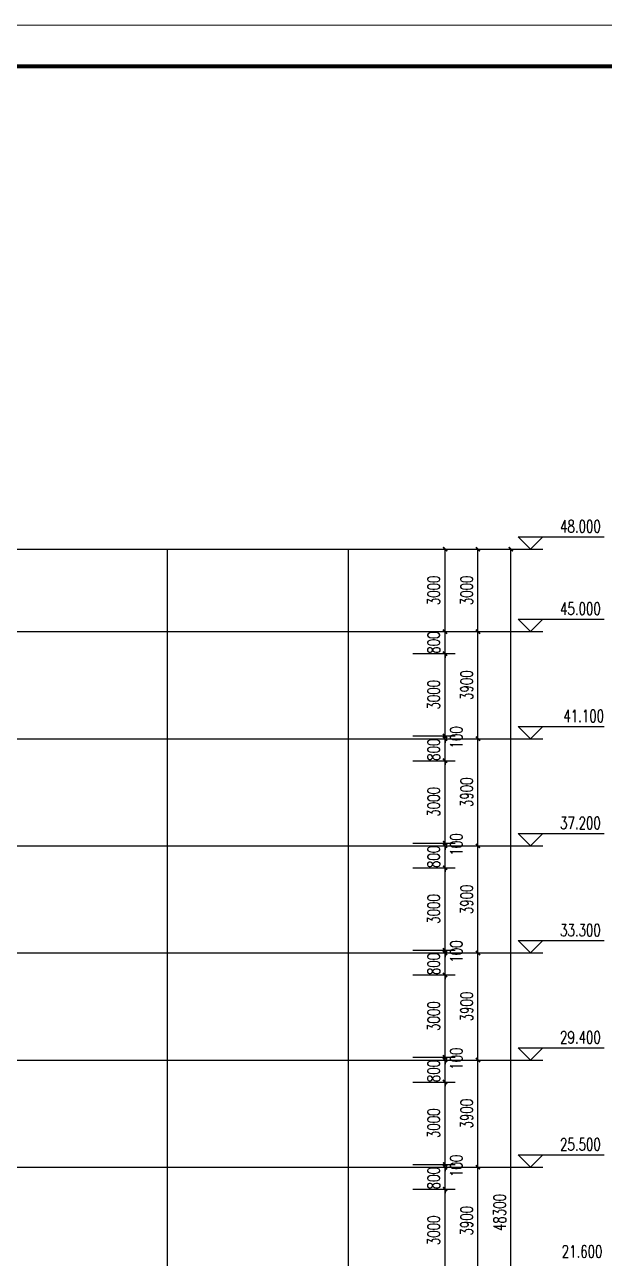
# Model space of a CAD drawing. Extents: x 1738711 to 2346805, y 1189731 to 2516152.
# Drawn here: x 2205547 to 2226666, y 1795114 to 1840028 of the extents above; entities that cross this region are included whole.
import ezdxf
from ezdxf.enums import TextEntityAlignment as Align

# ---------------------------------------------------------------- set-up
doc = ezdxf.new("R2010")
doc.units = 0
doc.header["$LTSCALE"] = 1000
doc.header["$MEASUREMENT"] = 0
for name, color, linetype in [('DIM_ELEV', 3, 'Continuous'), ('DOTE', 1, 'Continuous'), ('PUB_DIM', 3, 'Continuous'), ('PUB_TEXT', 7, 'Continuous'), ('TK', 4, 'Continuous')]:
    doc.layers.add(name, color=color, linetype=linetype)
doc.styles.add('_TCH_DIM', font='SIMPLEX', dxfattribs={"bigfont": 'GBCBIG'})
doc.styles.add('_TCH_DIM_T3', font='SIMPLEX', dxfattribs={"width": 0.705882, "bigfont": 'GBCBIG'})
doc.styles.add('宋体', font='SIMSUN.TTF', dxfattribs={"width": 0.75})
doc.dimstyles.new('_TCH_ARCH&&150', dxfattribs={"dimtxt": 446.25, "dimasz": 150, "dimexe": 375, "dimexo": 450, "dimgap": 189.375, "dimtad": 1, "dimdec": 0, "dimzin": 0, "dimdsep": 46, "dimtxsty": '_TCH_DIM_T3', "dimblk": 'ARCHTICK', "dimcen": 0.09, "dimclrt": 7, "dimazin": 2, "dimtfac": 1, "dimtdec": 0, "dimtix": 1, "dimtmove": 2, "dimatfit": 3, "dimfxl": 1, "dimtolj": 1, "dimtzin": 0, "dimarcsym": 0})

# ---------------------------------------------------------------- blocks, each defined once
blk = doc.blocks.new('hjashrtahreahe')
at = {"layer": 'TK', "color": 7, "const_width": 25}
blk.add_lwpolyline([(0, 59400), (84100, 59400), (84100, 0), (0, 0)], close=True, dxfattribs=at)
at = {"layer": 'TK', "color": 3, "const_width": 100}
blk.add_lwpolyline([(2500, 1000), (2500, 58400), (83100, 58400), (83100, 1000)], close=True, dxfattribs=at)
at = {"layer": 'TK', "style": '宋体', "width": 0.75}
for tag, height, p in [('项目负责人', 350, (6003, 57089)), ('专业负责人', 350, (6003, 56224)), ('设计人', 350, (6003, 55419)), ('版号1', 250, (77304, 22193)), ('时间1', 250, (82405, 22193)), ('版号2', 250, (77304, 21593)), ('时间2', 250, (82405, 21593)), ('版号3', 250, (77304, 20993)), ('时间3', 250, (82405, 20993)), ('建筑会签', 0.0001, (78978, 2403)), ('电气会签', 0.0001, (82128, 2403)), ('结构会签', 0.0001, (78978, 1803)), ('暖通会签', 0.0001, (82128, 1803)), ('给排水会签', 0.0001, (78978, 1250)), ('智能化会签', 0.0001, (82128, 1250))]:
    blk.add_attdef(tag, text='', height=height, dxfattribs=at).set_placement(p, align=Align.CENTER)
for tag, p in [('合作设计单位', (80816, 48986)), ('版号说明1', (79854, 22318)), ('版号说明2', (79854, 21718)), ('版号说明3', (79854, 21118)), ('浙江绿储科技有限公司', (80545, 16036)), ('百兆瓦级集中式熔盐储能关键', (80545, 14953)), ('设备研发及制造基地项目', (80545, 14603)), ('1#研发楼', (80545, 13636)), ('图名', (80545, 12436)), ('工程编号', (78978, 11461)), ('子项编号', (82128, 11461)), ('建筑', (78978, 10711)), ('图号', (82128, 10711)), ('施工图', (78978, 9961)), ('2023.03', (82128, 9961)), ('审定', (79353, 8461)), ('审核', (79353, 7711)), ('工程负责', (79353, 6961)), ('专业负责', (79353, 6211)), ('设计', (79353, 5461)), ('制图', (79353, 4711)), ('校对', (79353, 3961))]:
    blk.add_attdef(tag, text='', height=250, dxfattribs=at).set_placement(p, align=Align.MIDDLE_CENTER)
blk = doc.blocks.new('_ArchTick')
at = {"color": 0, "linetype": 'ByBlock', "const_width": 0.4}
blk.add_lwpolyline([(-0.5, -0.5), (0.5, 0.5)], dxfattribs=at)
blk = doc.blocks.new('*D2998')
at = {"layer": 'Defpoints', "color": 0, "transparency": 16777216}
for p in [(2219243, 1797632), (2220862, 1797632), (2219243, 1794632)]:
    blk.add_point(p, dxfattribs=at)
at = {"layer": 'PUB_DIM', "color": 0, "lineweight": -2, "transparency": 16777216}
for p, q in [((2219693, 1797632), (2221237, 1797632)), ((2220862, 1794632), (2220862, 1797632)), ((2219693, 1794632), (2221237, 1794632))]:
    blk.add_line(p, q, dxfattribs=at)
at = {"layer": 'PUB_DIM', "color": 0, "lineweight": -2, "transparency": 16777216, "xscale": 150, "yscale": 150, "zscale": 150}
for p, rotation in [((2220862, 1797632), 90), ((2220862, 1794632), 270)]:
    blk.add_blockref('_ArchTick', p, dxfattribs=dict(at, rotation=rotation))
at = {"layer": 'PUB_DIM', "color": 7, "transparency": 16777216, "insert": (2220449, 1796132), "char_height": 446.2, "attachment_point": 5, "rotation": 90, "style": '_TCH_DIM_T3'}
blk.add_mtext('\\A1;3000', dxfattribs=at)
blk = doc.blocks.new('*D2999')
at = {"layer": 'Defpoints', "color": 0, "transparency": 16777216}
for p in [(2219243, 1798432), (2220862, 1798432), (2219243, 1797632)]:
    blk.add_point(p, dxfattribs=at)
at = {"layer": 'PUB_DIM', "color": 0, "lineweight": -2, "transparency": 16777216}
for p, q in [((2219693, 1798432), (2221237, 1798432)), ((2220862, 1798432), (2220862, 1798582)), ((2220862, 1797632), (2220862, 1798432)), ((2219693, 1797632), (2221237, 1797632)), ((2220862, 1797632), (2220862, 1797482))]:
    blk.add_line(p, q, dxfattribs=at)
at = {"layer": 'PUB_DIM', "color": 0, "lineweight": -2, "transparency": 16777216, "xscale": 150, "yscale": 150, "zscale": 150}
for p, rotation in [((2220862, 1798432), 270), ((2220862, 1797632), 90)]:
    blk.add_blockref('_ArchTick', p, dxfattribs=dict(at, rotation=rotation))
at = {"layer": 'PUB_DIM', "color": 7, "transparency": 16777216, "insert": (2220449, 1798032), "char_height": 446.2, "attachment_point": 5, "rotation": 90, "style": '_TCH_DIM_T3'}
blk.add_mtext('\\A1;800', dxfattribs=at)
blk = doc.blocks.new('*D3000')
at = {"layer": 'Defpoints', "color": 0, "transparency": 16777216}
for p in [(2219243, 1798532), (2219243, 1798432), (2220862, 1798532)]:
    blk.add_point(p, dxfattribs=at)
at = {"layer": 'PUB_DIM', "color": 0, "lineweight": -2, "transparency": 16777216}
for p, q in [((2219693, 1798532), (2221237, 1798532)), ((2219693, 1798432), (2221237, 1798432)), ((2220862, 1798532), (2220862, 1798682)), ((2220862, 1798432), (2220862, 1798532)), ((2220862, 1798432), (2220862, 1798282))]:
    blk.add_line(p, q, dxfattribs=at)
at = {"layer": 'PUB_DIM', "color": 0, "lineweight": -2, "transparency": 16777216, "xscale": 150, "yscale": 150, "zscale": 150}
for p, rotation in [((2220862, 1798532), 270), ((2220862, 1798432), 90)]:
    blk.add_blockref('_ArchTick', p, dxfattribs=dict(at, rotation=rotation))
at = {"layer": 'PUB_DIM', "color": 7, "transparency": 16777216, "insert": (2221274, 1798482), "char_height": 446.2, "attachment_point": 5, "rotation": 90, "style": '_TCH_DIM_T3'}
blk.add_mtext('\\A1;100', dxfattribs=at)
blk = doc.blocks.new('*D3001')
at = {"layer": 'Defpoints', "color": 0, "transparency": 16777216}
for p in [(2219243, 1801532), (2220862, 1801532), (2219243, 1798532)]:
    blk.add_point(p, dxfattribs=at)
at = {"layer": 'PUB_DIM', "color": 0, "lineweight": -2, "transparency": 16777216}
for p, q in [((2219693, 1801532), (2221237, 1801532)), ((2220862, 1798532), (2220862, 1801532)), ((2219693, 1798532), (2221237, 1798532))]:
    blk.add_line(p, q, dxfattribs=at)
at = {"layer": 'PUB_DIM', "color": 0, "lineweight": -2, "transparency": 16777216, "xscale": 150, "yscale": 150, "zscale": 150}
for p, rotation in [((2220862, 1801532), 90), ((2220862, 1798532), 270)]:
    blk.add_blockref('_ArchTick', p, dxfattribs=dict(at, rotation=rotation))
at = {"layer": 'PUB_DIM', "color": 7, "transparency": 16777216, "insert": (2220449, 1800032), "char_height": 446.2, "attachment_point": 5, "rotation": 90, "style": '_TCH_DIM_T3'}
blk.add_mtext('\\A1;3000', dxfattribs=at)
blk = doc.blocks.new('*D3002')
at = {"layer": 'Defpoints', "color": 0, "transparency": 16777216}
for p in [(2219243, 1802332), (2220862, 1802332), (2219243, 1801532)]:
    blk.add_point(p, dxfattribs=at)
at = {"layer": 'PUB_DIM', "color": 0, "lineweight": -2, "transparency": 16777216}
for p, q in [((2220862, 1802332), (2220862, 1802482)), ((2219693, 1802332), (2221237, 1802332)), ((2220862, 1801532), (2220862, 1802332)), ((2219693, 1801532), (2221237, 1801532)), ((2220862, 1801532), (2220862, 1801382))]:
    blk.add_line(p, q, dxfattribs=at)
at = {"layer": 'PUB_DIM', "color": 0, "lineweight": -2, "transparency": 16777216, "xscale": 150, "yscale": 150, "zscale": 150}
for p, rotation in [((2220862, 1802332), 270), ((2220862, 1801532), 90)]:
    blk.add_blockref('_ArchTick', p, dxfattribs=dict(at, rotation=rotation))
at = {"layer": 'PUB_DIM', "color": 7, "transparency": 16777216, "insert": (2220449, 1801932), "char_height": 446.2, "attachment_point": 5, "rotation": 90, "style": '_TCH_DIM_T3'}
blk.add_mtext('\\A1;800', dxfattribs=at)
blk = doc.blocks.new('*D3003')
at = {"layer": 'Defpoints', "color": 0, "transparency": 16777216}
for p in [(2219243, 1802432), (2220862, 1802432), (2219243, 1802332)]:
    blk.add_point(p, dxfattribs=at)
at = {"layer": 'PUB_DIM', "color": 0, "lineweight": -2, "transparency": 16777216}
for p, q in [((2219693, 1802432), (2221237, 1802432)), ((2220862, 1802432), (2220862, 1802582)), ((2220862, 1802332), (2220862, 1802432)), ((2219693, 1802332), (2221237, 1802332)), ((2220862, 1802332), (2220862, 1802182))]:
    blk.add_line(p, q, dxfattribs=at)
at = {"layer": 'PUB_DIM', "color": 0, "lineweight": -2, "transparency": 16777216, "xscale": 150, "yscale": 150, "zscale": 150}
for p, rotation in [((2220862, 1802432), 270), ((2220862, 1802332), 90)]:
    blk.add_blockref('_ArchTick', p, dxfattribs=dict(at, rotation=rotation))
at = {"layer": 'PUB_DIM', "color": 7, "transparency": 16777216, "insert": (2221274, 1802382), "char_height": 446.2, "attachment_point": 5, "rotation": 90, "style": '_TCH_DIM_T3'}
blk.add_mtext('\\A1;100', dxfattribs=at)
blk = doc.blocks.new('*D3004')
at = {"layer": 'Defpoints', "color": 0, "transparency": 16777216}
for p in [(2219243, 1805432), (2220862, 1805432), (2219243, 1802432)]:
    blk.add_point(p, dxfattribs=at)
at = {"layer": 'PUB_DIM', "color": 0, "lineweight": -2, "transparency": 16777216}
for p, q in [((2219693, 1805432), (2221237, 1805432)), ((2220862, 1802432), (2220862, 1805432)), ((2219693, 1802432), (2221237, 1802432))]:
    blk.add_line(p, q, dxfattribs=at)
at = {"layer": 'PUB_DIM', "color": 0, "lineweight": -2, "transparency": 16777216, "xscale": 150, "yscale": 150, "zscale": 150}
for p, rotation in [((2220862, 1805432), 90), ((2220862, 1802432), 270)]:
    blk.add_blockref('_ArchTick', p, dxfattribs=dict(at, rotation=rotation))
at = {"layer": 'PUB_DIM', "color": 7, "transparency": 16777216, "insert": (2220449, 1803932), "char_height": 446.2, "attachment_point": 5, "rotation": 90, "style": '_TCH_DIM_T3'}
blk.add_mtext('\\A1;3000', dxfattribs=at)
blk = doc.blocks.new('*D3005')
at = {"layer": 'Defpoints', "color": 0, "transparency": 16777216}
for p in [(2219243, 1806232), (2220862, 1806232), (2219243, 1805432)]:
    blk.add_point(p, dxfattribs=at)
at = {"layer": 'PUB_DIM', "color": 0, "lineweight": -2, "transparency": 16777216}
for p, q in [((2219693, 1806232), (2221237, 1806232)), ((2220862, 1806232), (2220862, 1806382)), ((2220862, 1805432), (2220862, 1806232)), ((2219693, 1805432), (2221237, 1805432)), ((2220862, 1805432), (2220862, 1805282))]:
    blk.add_line(p, q, dxfattribs=at)
at = {"layer": 'PUB_DIM', "color": 0, "lineweight": -2, "transparency": 16777216, "xscale": 150, "yscale": 150, "zscale": 150}
for p, rotation in [((2220862, 1806232), 270), ((2220862, 1805432), 90)]:
    blk.add_blockref('_ArchTick', p, dxfattribs=dict(at, rotation=rotation))
at = {"layer": 'PUB_DIM', "color": 7, "transparency": 16777216, "insert": (2220449, 1805832), "char_height": 446.2, "attachment_point": 5, "rotation": 90, "style": '_TCH_DIM_T3'}
blk.add_mtext('\\A1;800', dxfattribs=at)
blk = doc.blocks.new('*D3006')
at = {"layer": 'Defpoints', "color": 0, "transparency": 16777216}
for p in [(2219243, 1806332), (2219243, 1806232), (2220862, 1806332)]:
    blk.add_point(p, dxfattribs=at)
at = {"layer": 'PUB_DIM', "color": 0, "lineweight": -2, "transparency": 16777216}
for p, q in [((2220862, 1806332), (2220862, 1806482)), ((2219693, 1806332), (2221237, 1806332)), ((2219693, 1806232), (2221237, 1806232)), ((2220862, 1806232), (2220862, 1806332)), ((2220862, 1806232), (2220862, 1806082))]:
    blk.add_line(p, q, dxfattribs=at)
at = {"layer": 'PUB_DIM', "color": 0, "lineweight": -2, "transparency": 16777216, "xscale": 150, "yscale": 150, "zscale": 150}
for p, rotation in [((2220862, 1806332), 270), ((2220862, 1806232), 90)]:
    blk.add_blockref('_ArchTick', p, dxfattribs=dict(at, rotation=rotation))
at = {"layer": 'PUB_DIM', "color": 7, "transparency": 16777216, "insert": (2221274, 1806282), "char_height": 446.2, "attachment_point": 5, "rotation": 90, "style": '_TCH_DIM_T3'}
blk.add_mtext('\\A1;100', dxfattribs=at)
blk = doc.blocks.new('*D3007')
at = {"layer": 'Defpoints', "color": 0, "transparency": 16777216}
for p in [(2219243, 1809332), (2220862, 1809332), (2219243, 1806332)]:
    blk.add_point(p, dxfattribs=at)
at = {"layer": 'PUB_DIM', "color": 0, "lineweight": -2, "transparency": 16777216}
for p, q in [((2219693, 1809332), (2221237, 1809332)), ((2220862, 1806332), (2220862, 1809332)), ((2219693, 1806332), (2221237, 1806332))]:
    blk.add_line(p, q, dxfattribs=at)
at = {"layer": 'PUB_DIM', "color": 0, "lineweight": -2, "transparency": 16777216, "xscale": 150, "yscale": 150, "zscale": 150}
for p, rotation in [((2220862, 1809332), 90), ((2220862, 1806332), 270)]:
    blk.add_blockref('_ArchTick', p, dxfattribs=dict(at, rotation=rotation))
at = {"layer": 'PUB_DIM', "color": 7, "transparency": 16777216, "insert": (2220449, 1807832), "char_height": 446.2, "attachment_point": 5, "rotation": 90, "style": '_TCH_DIM_T3'}
blk.add_mtext('\\A1;3000', dxfattribs=at)
blk = doc.blocks.new('*D3008')
at = {"layer": 'Defpoints', "color": 0, "transparency": 16777216}
for p in [(2219243, 1810132), (2220862, 1810132), (2219243, 1809332)]:
    blk.add_point(p, dxfattribs=at)
at = {"layer": 'PUB_DIM', "color": 0, "lineweight": -2, "transparency": 16777216}
for p, q in [((2219693, 1810132), (2221237, 1810132)), ((2220862, 1810132), (2220862, 1810282)), ((2220862, 1809332), (2220862, 1810132)), ((2219693, 1809332), (2221237, 1809332)), ((2220862, 1809332), (2220862, 1809182))]:
    blk.add_line(p, q, dxfattribs=at)
at = {"layer": 'PUB_DIM', "color": 0, "lineweight": -2, "transparency": 16777216, "xscale": 150, "yscale": 150, "zscale": 150}
for p, rotation in [((2220862, 1810132), 270), ((2220862, 1809332), 90)]:
    blk.add_blockref('_ArchTick', p, dxfattribs=dict(at, rotation=rotation))
at = {"layer": 'PUB_DIM', "color": 7, "transparency": 16777216, "insert": (2220449, 1809732), "char_height": 446.2, "attachment_point": 5, "rotation": 90, "style": '_TCH_DIM_T3'}
blk.add_mtext('\\A1;800', dxfattribs=at)
blk = doc.blocks.new('*D3009')
at = {"layer": 'Defpoints', "color": 0, "transparency": 16777216}
for p in [(2219243, 1810232), (2219243, 1810132), (2220862, 1810232)]:
    blk.add_point(p, dxfattribs=at)
at = {"layer": 'PUB_DIM', "color": 0, "lineweight": -2, "transparency": 16777216}
for p, q in [((2219693, 1810232), (2221237, 1810232)), ((2219693, 1810132), (2221237, 1810132)), ((2220862, 1810232), (2220862, 1810382)), ((2220862, 1810132), (2220862, 1810232)), ((2220862, 1810132), (2220862, 1809982))]:
    blk.add_line(p, q, dxfattribs=at)
at = {"layer": 'PUB_DIM', "color": 0, "lineweight": -2, "transparency": 16777216, "xscale": 150, "yscale": 150, "zscale": 150}
for p, rotation in [((2220862, 1810232), 270), ((2220862, 1810132), 90)]:
    blk.add_blockref('_ArchTick', p, dxfattribs=dict(at, rotation=rotation))
at = {"layer": 'PUB_DIM', "color": 7, "transparency": 16777216, "insert": (2221274, 1810182), "char_height": 446.2, "attachment_point": 5, "rotation": 90, "style": '_TCH_DIM_T3'}
blk.add_mtext('\\A1;100', dxfattribs=at)
blk = doc.blocks.new('*D3010')
at = {"layer": 'Defpoints', "color": 0, "transparency": 16777216}
for p in [(2219243, 1813232), (2220862, 1813232), (2219243, 1810232)]:
    blk.add_point(p, dxfattribs=at)
at = {"layer": 'PUB_DIM', "color": 0, "lineweight": -2, "transparency": 16777216}
for p, q in [((2219693, 1813232), (2221237, 1813232)), ((2220862, 1810232), (2220862, 1813232)), ((2219693, 1810232), (2221237, 1810232))]:
    blk.add_line(p, q, dxfattribs=at)
at = {"layer": 'PUB_DIM', "color": 0, "lineweight": -2, "transparency": 16777216, "xscale": 150, "yscale": 150, "zscale": 150}
for p, rotation in [((2220862, 1813232), 90), ((2220862, 1810232), 270)]:
    blk.add_blockref('_ArchTick', p, dxfattribs=dict(at, rotation=rotation))
at = {"layer": 'PUB_DIM', "color": 7, "transparency": 16777216, "insert": (2220449, 1811732), "char_height": 446.2, "attachment_point": 5, "rotation": 90, "style": '_TCH_DIM_T3'}
blk.add_mtext('\\A1;3000', dxfattribs=at)
blk = doc.blocks.new('*D3011')
at = {"layer": 'Defpoints', "color": 0, "transparency": 16777216}
for p in [(2219243, 1814032), (2220862, 1814032), (2219243, 1813232)]:
    blk.add_point(p, dxfattribs=at)
at = {"layer": 'PUB_DIM', "color": 0, "lineweight": -2, "transparency": 16777216}
for p, q in [((2220862, 1814032), (2220862, 1814182)), ((2219693, 1814032), (2221237, 1814032)), ((2220862, 1813232), (2220862, 1814032)), ((2219693, 1813232), (2221237, 1813232)), ((2220862, 1813232), (2220862, 1813082))]:
    blk.add_line(p, q, dxfattribs=at)
at = {"layer": 'PUB_DIM', "color": 0, "lineweight": -2, "transparency": 16777216, "xscale": 150, "yscale": 150, "zscale": 150}
for p, rotation in [((2220862, 1814032), 270), ((2220862, 1813232), 90)]:
    blk.add_blockref('_ArchTick', p, dxfattribs=dict(at, rotation=rotation))
at = {"layer": 'PUB_DIM', "color": 7, "transparency": 16777216, "insert": (2220449, 1813632), "char_height": 446.2, "attachment_point": 5, "rotation": 90, "style": '_TCH_DIM_T3'}
blk.add_mtext('\\A1;800', dxfattribs=at)
blk = doc.blocks.new('*D3012')
at = {"layer": 'Defpoints', "color": 0, "transparency": 16777216}
for p in [(2219243, 1814132), (2220862, 1814132), (2219243, 1814032)]:
    blk.add_point(p, dxfattribs=at)
at = {"layer": 'PUB_DIM', "color": 0, "lineweight": -2, "transparency": 16777216}
for p, q in [((2219693, 1814132), (2221237, 1814132)), ((2220862, 1814132), (2220862, 1814282)), ((2220862, 1814032), (2220862, 1814132)), ((2219693, 1814032), (2221237, 1814032)), ((2220862, 1814032), (2220862, 1813882))]:
    blk.add_line(p, q, dxfattribs=at)
at = {"layer": 'PUB_DIM', "color": 0, "lineweight": -2, "transparency": 16777216, "xscale": 150, "yscale": 150, "zscale": 150}
for p, rotation in [((2220862, 1814132), 270), ((2220862, 1814032), 90)]:
    blk.add_blockref('_ArchTick', p, dxfattribs=dict(at, rotation=rotation))
at = {"layer": 'PUB_DIM', "color": 7, "transparency": 16777216, "insert": (2221274, 1814082), "char_height": 446.2, "attachment_point": 5, "rotation": 90, "style": '_TCH_DIM_T3'}
blk.add_mtext('\\A1;100', dxfattribs=at)
blk = doc.blocks.new('*D3013')
at = {"layer": 'Defpoints', "color": 0, "transparency": 16777216}
for p in [(2219243, 1817132), (2220862, 1817132), (2219243, 1814132)]:
    blk.add_point(p, dxfattribs=at)
at = {"layer": 'PUB_DIM', "color": 0, "lineweight": -2, "transparency": 16777216}
for p, q in [((2219693, 1817132), (2221237, 1817132)), ((2220862, 1814132), (2220862, 1817132)), ((2219693, 1814132), (2221237, 1814132))]:
    blk.add_line(p, q, dxfattribs=at)
at = {"layer": 'PUB_DIM', "color": 0, "lineweight": -2, "transparency": 16777216, "xscale": 150, "yscale": 150, "zscale": 150}
for p, rotation in [((2220862, 1817132), 90), ((2220862, 1814132), 270)]:
    blk.add_blockref('_ArchTick', p, dxfattribs=dict(at, rotation=rotation))
at = {"layer": 'PUB_DIM', "color": 7, "transparency": 16777216, "insert": (2220449, 1815632), "char_height": 446.2, "attachment_point": 5, "rotation": 90, "style": '_TCH_DIM_T3'}
blk.add_mtext('\\A1;3000', dxfattribs=at)
blk = doc.blocks.new('*D3014')
at = {"layer": 'Defpoints', "color": 0, "transparency": 16777216}
for p in [(2219243, 1817932), (2220862, 1817932), (2219243, 1817132)]:
    blk.add_point(p, dxfattribs=at)
at = {"layer": 'PUB_DIM', "color": 0, "lineweight": -2, "transparency": 16777216}
for p, q in [((2219693, 1817932), (2221237, 1817932)), ((2220862, 1817932), (2220862, 1818082)), ((2220862, 1817132), (2220862, 1817932)), ((2219693, 1817132), (2221237, 1817132)), ((2220862, 1817132), (2220862, 1816982))]:
    blk.add_line(p, q, dxfattribs=at)
at = {"layer": 'PUB_DIM', "color": 0, "lineweight": -2, "transparency": 16777216, "xscale": 150, "yscale": 150, "zscale": 150}
for p, rotation in [((2220862, 1817932), 270), ((2220862, 1817132), 90)]:
    blk.add_blockref('_ArchTick', p, dxfattribs=dict(at, rotation=rotation))
at = {"layer": 'PUB_DIM', "color": 7, "transparency": 16777216, "insert": (2220449, 1817532), "char_height": 446.2, "attachment_point": 5, "rotation": 90, "style": '_TCH_DIM_T3'}
blk.add_mtext('\\A1;800', dxfattribs=at)
blk = doc.blocks.new('*D3015')
at = {"layer": 'Defpoints', "color": 0, "transparency": 16777216}
for p in [(2219243, 1820932), (2220862, 1820932), (2219243, 1817932)]:
    blk.add_point(p, dxfattribs=at)
at = {"layer": 'PUB_DIM', "color": 0, "lineweight": -2, "transparency": 16777216}
for p, q in [((2219693, 1820932), (2221237, 1820932)), ((2220862, 1817932), (2220862, 1820932)), ((2219693, 1817932), (2221237, 1817932))]:
    blk.add_line(p, q, dxfattribs=at)
at = {"layer": 'PUB_DIM', "color": 0, "lineweight": -2, "transparency": 16777216, "xscale": 150, "yscale": 150, "zscale": 150}
for p, rotation in [((2220862, 1820932), 90), ((2220862, 1817932), 270)]:
    blk.add_blockref('_ArchTick', p, dxfattribs=dict(at, rotation=rotation))
at = {"layer": 'PUB_DIM', "color": 7, "transparency": 16777216, "insert": (2220449, 1819432), "char_height": 446.2, "attachment_point": 5, "rotation": 90, "style": '_TCH_DIM_T3'}
blk.add_mtext('\\A1;3000', dxfattribs=at)
blk = doc.blocks.new('*D3467')
at = {"layer": 'Defpoints', "color": 0, "transparency": 16777216}
for p in [(2220443, 1798432), (2222062, 1798432), (2220443, 1794532)]:
    blk.add_point(p, dxfattribs=at)
at = {"layer": 'PUB_DIM', "color": 0, "lineweight": -2, "transparency": 16777216}
for p, q in [((2220893, 1798432), (2222437, 1798432)), ((2222062, 1794532), (2222062, 1798432)), ((2220893, 1794532), (2222437, 1794532))]:
    blk.add_line(p, q, dxfattribs=at)
at = {"layer": 'PUB_DIM', "color": 0, "lineweight": -2, "transparency": 16777216, "xscale": 150, "yscale": 150, "zscale": 150}
for p, rotation in [((2222062, 1798432), 90), ((2222062, 1794532), 270)]:
    blk.add_blockref('_ArchTick', p, dxfattribs=dict(at, rotation=rotation))
at = {"layer": 'PUB_DIM', "color": 7, "transparency": 16777216, "insert": (2221649, 1796482), "char_height": 446.2, "attachment_point": 5, "rotation": 90, "style": '_TCH_DIM_T3'}
blk.add_mtext('\\A1;3900', dxfattribs=at)
blk = doc.blocks.new('*D3468')
at = {"layer": 'Defpoints', "color": 0, "transparency": 16777216}
for p in [(2220443, 1802332), (2222062, 1802332), (2220443, 1798432)]:
    blk.add_point(p, dxfattribs=at)
at = {"layer": 'PUB_DIM', "color": 0, "lineweight": -2, "transparency": 16777216}
for p, q in [((2220893, 1802332), (2222437, 1802332)), ((2222062, 1798432), (2222062, 1802332)), ((2220893, 1798432), (2222437, 1798432))]:
    blk.add_line(p, q, dxfattribs=at)
at = {"layer": 'PUB_DIM', "color": 0, "lineweight": -2, "transparency": 16777216, "xscale": 150, "yscale": 150, "zscale": 150}
for p, rotation in [((2222062, 1802332), 90), ((2222062, 1798432), 270)]:
    blk.add_blockref('_ArchTick', p, dxfattribs=dict(at, rotation=rotation))
at = {"layer": 'PUB_DIM', "color": 7, "transparency": 16777216, "insert": (2221649, 1800382), "char_height": 446.2, "attachment_point": 5, "rotation": 90, "style": '_TCH_DIM_T3'}
blk.add_mtext('\\A1;3900', dxfattribs=at)
blk = doc.blocks.new('*D3469')
at = {"layer": 'Defpoints', "color": 0, "transparency": 16777216}
for p in [(2220443, 1806232), (2222062, 1806232), (2220443, 1802332)]:
    blk.add_point(p, dxfattribs=at)
at = {"layer": 'PUB_DIM', "color": 0, "lineweight": -2, "transparency": 16777216}
for p, q in [((2220893, 1806232), (2222437, 1806232)), ((2222062, 1802332), (2222062, 1806232)), ((2220893, 1802332), (2222437, 1802332))]:
    blk.add_line(p, q, dxfattribs=at)
at = {"layer": 'PUB_DIM', "color": 0, "lineweight": -2, "transparency": 16777216, "xscale": 150, "yscale": 150, "zscale": 150}
for p, rotation in [((2222062, 1806232), 90), ((2222062, 1802332), 270)]:
    blk.add_blockref('_ArchTick', p, dxfattribs=dict(at, rotation=rotation))
at = {"layer": 'PUB_DIM', "color": 7, "transparency": 16777216, "insert": (2221649, 1804282), "char_height": 446.2, "attachment_point": 5, "rotation": 90, "style": '_TCH_DIM_T3'}
blk.add_mtext('\\A1;3900', dxfattribs=at)
blk = doc.blocks.new('*D3470')
at = {"layer": 'Defpoints', "color": 0, "transparency": 16777216}
for p in [(2220443, 1810132), (2222062, 1810132), (2220443, 1806232)]:
    blk.add_point(p, dxfattribs=at)
at = {"layer": 'PUB_DIM', "color": 0, "lineweight": -2, "transparency": 16777216}
for p, q in [((2220893, 1810132), (2222437, 1810132)), ((2222062, 1806232), (2222062, 1810132)), ((2220893, 1806232), (2222437, 1806232))]:
    blk.add_line(p, q, dxfattribs=at)
at = {"layer": 'PUB_DIM', "color": 0, "lineweight": -2, "transparency": 16777216, "xscale": 150, "yscale": 150, "zscale": 150}
for p, rotation in [((2222062, 1810132), 90), ((2222062, 1806232), 270)]:
    blk.add_blockref('_ArchTick', p, dxfattribs=dict(at, rotation=rotation))
at = {"layer": 'PUB_DIM', "color": 7, "transparency": 16777216, "insert": (2221649, 1808182), "char_height": 446.2, "attachment_point": 5, "rotation": 90, "style": '_TCH_DIM_T3'}
blk.add_mtext('\\A1;3900', dxfattribs=at)
blk = doc.blocks.new('*D3471')
at = {"layer": 'Defpoints', "color": 0, "transparency": 16777216}
for p in [(2220443, 1814032), (2222062, 1814032), (2220443, 1810132)]:
    blk.add_point(p, dxfattribs=at)
at = {"layer": 'PUB_DIM', "color": 0, "lineweight": -2, "transparency": 16777216}
for p, q in [((2220893, 1814032), (2222437, 1814032)), ((2222062, 1810132), (2222062, 1814032)), ((2220893, 1810132), (2222437, 1810132))]:
    blk.add_line(p, q, dxfattribs=at)
at = {"layer": 'PUB_DIM', "color": 0, "lineweight": -2, "transparency": 16777216, "xscale": 150, "yscale": 150, "zscale": 150}
for p, rotation in [((2222062, 1814032), 90), ((2222062, 1810132), 270)]:
    blk.add_blockref('_ArchTick', p, dxfattribs=dict(at, rotation=rotation))
at = {"layer": 'PUB_DIM', "color": 7, "transparency": 16777216, "insert": (2221649, 1812082), "char_height": 446.2, "attachment_point": 5, "rotation": 90, "style": '_TCH_DIM_T3'}
blk.add_mtext('\\A1;3900', dxfattribs=at)
blk = doc.blocks.new('*D3472')
at = {"layer": 'Defpoints', "color": 0, "transparency": 16777216}
for p in [(2220443, 1817932), (2222062, 1817932), (2220443, 1814032)]:
    blk.add_point(p, dxfattribs=at)
at = {"layer": 'PUB_DIM', "color": 0, "lineweight": -2, "transparency": 16777216}
for p, q in [((2220893, 1817932), (2222437, 1817932)), ((2222062, 1814032), (2222062, 1817932)), ((2220893, 1814032), (2222437, 1814032))]:
    blk.add_line(p, q, dxfattribs=at)
at = {"layer": 'PUB_DIM', "color": 0, "lineweight": -2, "transparency": 16777216, "xscale": 150, "yscale": 150, "zscale": 150}
for p, rotation in [((2222062, 1817932), 90), ((2222062, 1814032), 270)]:
    blk.add_blockref('_ArchTick', p, dxfattribs=dict(at, rotation=rotation))
at = {"layer": 'PUB_DIM', "color": 7, "transparency": 16777216, "insert": (2221649, 1815982), "char_height": 446.2, "attachment_point": 5, "rotation": 90, "style": '_TCH_DIM_T3'}
blk.add_mtext('\\A1;3900', dxfattribs=at)
blk = doc.blocks.new('*D3473')
at = {"layer": 'Defpoints', "color": 0, "transparency": 16777216}
for p in [(2220443, 1820932), (2222062, 1820932), (2220443, 1817932)]:
    blk.add_point(p, dxfattribs=at)
at = {"layer": 'PUB_DIM', "color": 0, "lineweight": -2, "transparency": 16777216}
for p, q in [((2220893, 1820932), (2222437, 1820932)), ((2222062, 1817932), (2222062, 1820932)), ((2220893, 1817932), (2222437, 1817932))]:
    blk.add_line(p, q, dxfattribs=at)
at = {"layer": 'PUB_DIM', "color": 0, "lineweight": -2, "transparency": 16777216, "xscale": 150, "yscale": 150, "zscale": 150}
for p, rotation in [((2222062, 1820932), 90), ((2222062, 1817932), 270)]:
    blk.add_blockref('_ArchTick', p, dxfattribs=dict(at, rotation=rotation))
at = {"layer": 'PUB_DIM', "color": 7, "transparency": 16777216, "insert": (2221649, 1819432), "char_height": 446.2, "attachment_point": 5, "rotation": 90, "style": '_TCH_DIM_T3'}
blk.add_mtext('\\A1;3000', dxfattribs=at)
blk = doc.blocks.new('*D3474')
at = {"layer": 'Defpoints', "color": 0, "transparency": 16777216}
for p in [(2219243, 1820932), (2223262, 1820932), (2219243, 1772632)]:
    blk.add_point(p, dxfattribs=at)
at = {"layer": 'PUB_DIM', "color": 0, "lineweight": -2, "transparency": 16777216}
for p, q in [((2219693, 1820932), (2223637, 1820932)), ((2223262, 1772632), (2223262, 1820932)), ((2219693, 1772632), (2223637, 1772632))]:
    blk.add_line(p, q, dxfattribs=at)
at = {"layer": 'PUB_DIM', "color": 0, "lineweight": -2, "transparency": 16777216, "xscale": 150, "yscale": 150, "zscale": 150}
for p, rotation in [((2223262, 1820932), 90), ((2223262, 1772632), 270)]:
    blk.add_blockref('_ArchTick', p, dxfattribs=dict(at, rotation=rotation))
at = {"layer": 'PUB_DIM', "color": 7, "transparency": 16777216, "insert": (2222849, 1796782), "char_height": 446.2, "attachment_point": 5, "rotation": 90, "style": '_TCH_DIM_T3'}
blk.add_mtext('\\A1;48300', dxfattribs=at)

msp = doc.modelspace()

# ---------------------------------------------------------------- linework, layer by layer
at = {"layer": 'DIM_ELEV'}
for p, q in [((2223975.5, 1820932.3), (2223525.5, 1821382.3)), ((2223525.5, 1821382.3), (2226657.5, 1821382.3)), ((2223975.5, 1820932.3), (2224425.5, 1821382.3)), ((2222925.5, 1820932.3), (2224425.5, 1820932.3)), ((2223975.5, 1817932.3), (2223525.5, 1818382.3)), ((2223525.5, 1818382.3), (2226657.5, 1818382.3)), ((2223975.5, 1817932.3), (2224425.5, 1818382.3)), ((2222925.5, 1817932.3), (2224425.5, 1817932.3)), ((2223975.5, 1814032.3), (2223525.5, 1814482.3)), ((2223525.5, 1814482.3), (2226657.5, 1814482.3)), ((2223975.5, 1814032.3), (2224425.5, 1814482.3)), ((2222925.5, 1814032.3), (2224425.5, 1814032.3)), ((2223975.5, 1810132.3), (2223525.5, 1810582.3)), ((2223525.5, 1810582.3), (2226657.5, 1810582.3)), ((2223975.5, 1810132.3), (2224425.5, 1810582.3)), ((2222925.5, 1810132.3), (2224425.5, 1810132.3)), ((2223975.5, 1806232.3), (2223525.5, 1806682.3)), ((2223525.5, 1806682.3), (2226657.5, 1806682.3)), ((2223975.5, 1806232.3), (2224425.5, 1806682.3)), ((2222925.5, 1806232.3), (2224425.5, 1806232.3)), ((2223975.5, 1802332.3), (2223525.5, 1802782.3)), ((2223525.5, 1802782.3), (2226657.5, 1802782.3)), ((2223975.5, 1802332.3), (2224425.5, 1802782.3)), ((2222925.5, 1802332.3), (2224425.5, 1802332.3)), ((2223975.5, 1798432.3), (2223525.5, 1798882.3)), ((2223525.5, 1798882.3), (2226657.5, 1798882.3)), ((2223975.5, 1798432.3), (2224425.5, 1798882.3)), ((2222925.5, 1798432.3), (2224425.5, 1798432.3))]:
    msp.add_line(p, q, dxfattribs=at)
at = {"layer": 'DOTE'}
for p, q in [((2178094.4, 1820932.3), (2223064.6, 1820932.3)), ((2210748.9, 1770271.9), (2210748.9, 1820932.3)), ((2217348.9, 1770271.9), (2217348.9, 1820932.3)), ((2178094.4, 1817932.3), (2223064.6, 1817932.3)), ((2178094.4, 1814032.3), (2223064.6, 1814032.3)), ((2178094.4, 1810132.3), (2223064.6, 1810132.3)), ((2178094.4, 1806232.3), (2223064.6, 1806232.3)), ((2178094.4, 1802332.3), (2223064.6, 1802332.3)), ((2178094.4, 1798432.3), (2223064.6, 1798432.3))]:
    msp.add_line(p, q, dxfattribs=at)

# ---------------------------------------------------------------- block references
at = {"xscale": 1.5, "yscale": 1.5, "zscale": 1.5}
msp.add_blockref('hjashrtahreahe', (2137913.5, 1750909.1), dxfattribs=at)

# ---------------------------------------------------------------- texts
at = {"layer": 'PUB_TEXT', "color": 7, "style": '_TCH_DIM', "width": 0.705882}
for s, p in [('48.000', (2225052.5, 1821539.8)), ('45.000', (2225052.5, 1818539.8)), ('41.100', (2225172.5, 1814639.8)), ('37.200', (2225052.5, 1810739.8)), ('33.300', (2225052.5, 1806839.8)), ('29.400', (2225052.5, 1802939.8)), ('25.500', (2225052.5, 1799039.8)), ('21.600', (2225112.5, 1795139.8))]:
    msp.add_text(s, height=446.25, dxfattribs=at).set_placement(p)

# ---------------------------------------------------------------- dimensions: what is measured, and where the dimension line sits
at = {"layer": 'PUB_DIM'}
for p1, p2, distance, picture, middle in [((2219242.6, 1817932.3), (2219242.6, 1820932.3), -1619.1, '*D3015', (2220449.2, 1819432.3)), ((2219242.6, 1772632.3), (2219242.6, 1820932.3), -4019.1, '*D3474', (2222849.2, 1796782.3)), ((2220442.6, 1817932.3), (2220442.6, 1820932.3), -1619.1, '*D3473', (2221649.2, 1819432.3)), ((2219242.6, 1817132.3), (2219242.6, 1817932.3), -1619.1, '*D3014', (2220449.2, 1817532.3)), ((2220442.6, 1814032.3), (2220442.6, 1817932.3), -1619.1, '*D3472', (2221649.2, 1815982.3)), ((2219242.6, 1814132.3), (2219242.6, 1817132.3), -1619.1, '*D3013', (2220449.2, 1815632.3)), ((2219242.6, 1813232.3), (2219242.6, 1814032.3), -1619.1, '*D3011', (2220449.2, 1813632.3)), ((2220442.6, 1810132.3), (2220442.6, 1814032.3), -1619.1, '*D3471', (2221649.2, 1812082.3)), ((2219242.6, 1810232.3), (2219242.6, 1813232.3), -1619.1, '*D3010', (2220449.2, 1811732.3)), ((2219242.6, 1809332.3), (2219242.6, 1810132.3), -1619.1, '*D3008', (2220449.2, 1809732.3)), ((2220442.6, 1806232.3), (2220442.6, 1810132.3), -1619.1, '*D3470', (2221649.2, 1808182.3)), ((2219242.6, 1806332.3), (2219242.6, 1809332.3), -1619.1, '*D3007', (2220449.2, 1807832.3)), ((2219242.6, 1805432.3), (2219242.6, 1806232.3), -1619.1, '*D3005', (2220449.2, 1805832.3)), ((2220442.6, 1802332.3), (2220442.6, 1806232.3), -1619.1, '*D3469', (2221649.2, 1804282.3)), ((2219242.6, 1802432.3), (2219242.6, 1805432.3), -1619.1, '*D3004', (2220449.2, 1803932.3)), ((2219242.6, 1801532.3), (2219242.6, 1802332.3), -1619.1, '*D3002', (2220449.2, 1801932.3)), ((2220442.6, 1798432.3), (2220442.6, 1802332.3), -1619.1, '*D3468', (2221649.2, 1800382.3)), ((2219242.6, 1798532.3), (2219242.6, 1801532.3), -1619.1, '*D3001', (2220449.2, 1800032.3)), ((2219242.6, 1797632.3), (2219242.6, 1798432.3), -1619.1, '*D2999', (2220449.2, 1798032.3)), ((2220442.6, 1794532.3), (2220442.6, 1798432.3), -1619.1, '*D3467', (2221649.2, 1796482.3)), ((2219242.6, 1794632.3), (2219242.6, 1797632.3), -1619.1, '*D2998', (2220449.2, 1796132.3))]:
    dim = msp.add_aligned_dim(p1=p1, p2=p2, distance=distance, dimstyle='_TCH_ARCH&&150', dxfattribs=at)
    dim.commit()
    dim.dimension.update_dxf_attribs({"geometry": picture, "text_midpoint": middle})
for base, p1, p2, picture, middle in [((2220861.7, 1814132.3), (2219242.6, 1814032.3), (2219242.6, 1814132.3), '*D3012', (2221274.2, 1814082.3)), ((2220861.7, 1810232.3), (2219242.6, 1810132.3), (2219242.6, 1810232.3), '*D3009', (2221274.2, 1810182.3)), ((2220861.7, 1806332.3), (2219242.6, 1806232.3), (2219242.6, 1806332.3), '*D3006', (2221274.2, 1806282.3)), ((2220861.7, 1802432.3), (2219242.6, 1802332.3), (2219242.6, 1802432.3), '*D3003', (2221274.2, 1802382.3)), ((2220861.7, 1798532.3), (2219242.6, 1798432.3), (2219242.6, 1798532.3), '*D3000', (2221274.2, 1798482.3))]:
    dim = msp.add_linear_dim(base=base, p1=p1, p2=p2, angle=90, dimstyle='_TCH_ARCH&&150', dxfattribs=at)
    dim.commit()
    dim.dimension.update_dxf_attribs({"geometry": picture, "text_midpoint": middle, "dimtype": 129})

doc.saveas('drawing.dxf')
